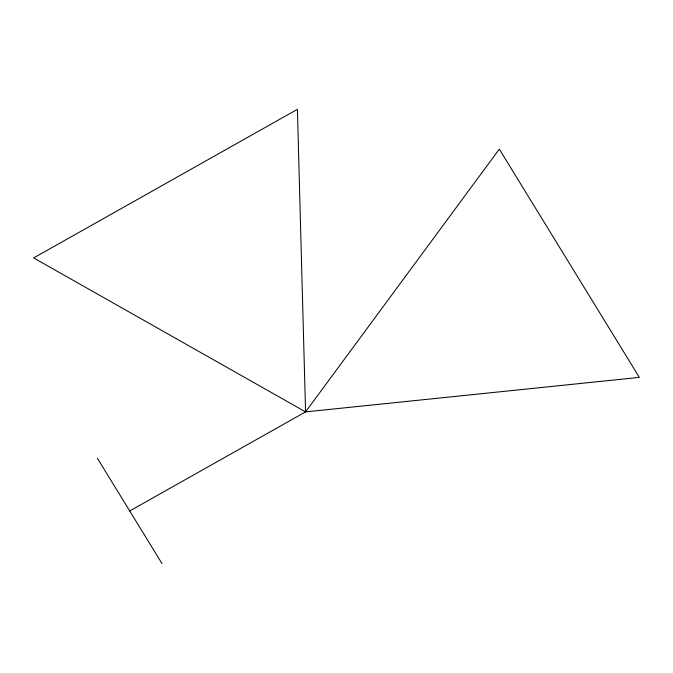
<?xml version="1.0" encoding="UTF-8"?>
<svg xmlns="http://www.w3.org/2000/svg" width="673" height="673" viewBox="0 0 673 673"><rect width="100%" height="100%" fill="white"/><g stroke="black" fill="none" stroke-linecap="round" stroke-linejoin="round"><path stroke-width="1.01" d="M305.567 411.884L297.407 109.312L33.65 257.936L305.567 411.884L499.307 149.128L639.35 377.385L305.567 411.884L129.729 510.967M97.383 458.246L162.075 563.688"/></g></svg>
